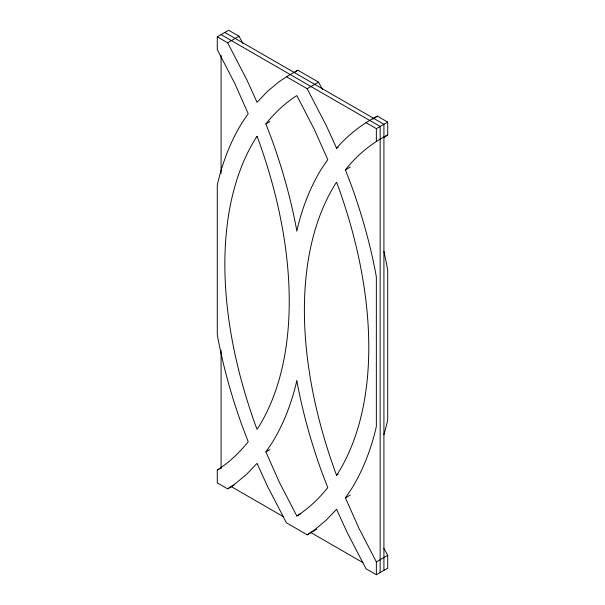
<?xml version="1.0" encoding="UTF-8"?>
<svg xmlns="http://www.w3.org/2000/svg" width="605" height="605" viewBox="0 0 605 605"><rect width="100%" height="100%" fill="white"/><g stroke="black" fill="none" stroke-linecap="round" stroke-linejoin="round"><path stroke-width="0.91" d="M265.882 451.927L272.031 442.905A398.672 230.172 60 0 0 296.185 383.404L296.821 380.356L297.456 384.137A398.672 230.172 60 0 0 321.61 471.529L327.759 487.653C318.979 498.58 308.686 508.457 296.821 515.982L279.419 482.389L265.882 451.927L269.936 449.583M336.584 475.25L338.157 472.944A377.24 217.8 60 0 0 338.157 186.348L336.584 182.234L335.019 184.533A377.24 217.8 60 0 0 335.019 471.136L336.584 475.25L338.21 474.312M227.624 488.878L235.148 483.864L246.742 474.131L257.049 463.354L267.357 486.034L286.475 522.856L307.159 534.797L314.691 529.783L326.276 520.05L336.584 509.274L346.899 531.954L366.017 568.783L376.355 574.75L376.355 561.901L358.954 528.309L345.417 497.847L351.565 488.825A398.672 230.172 60 0 0 375.72 429.323L376.355 426.275L376.355 277.128L375.72 273.347A398.672 230.172 60 0 0 351.565 185.947L345.417 169.831C356.829 155.341 371.258 143.302 387.722 134.945L387.722 122.089L377.376 116.122C361.843 124.086 348.049 135.059 336.584 148.21L326.276 125.53L307.159 88.701L286.475 76.759L278.95 81.773L267.357 91.514L257.049 102.29L246.742 79.603L227.624 42.781L217.278 36.807L217.278 49.663L234.679 83.248L248.216 113.71L242.068 122.732A398.672 230.172 60 0 0 217.913 182.234L217.278 185.281L217.278 334.436L217.913 338.218A398.672 230.172 60 0 0 242.068 425.61L248.216 441.726C239.436 452.653 229.144 462.53 217.278 470.055L217.278 482.911L227.624 488.878L234.112 485.127M265.882 123.912C274.662 112.984 284.955 103.107 296.821 95.582L314.222 129.175L327.759 159.637L321.61 168.651A398.672 230.172 60 0 0 297.456 228.153L296.821 231.208L296.185 227.42A398.672 230.172 60 0 0 272.031 140.027L265.882 123.912L269.936 121.567M294.832 72.207L297.841 70.203L318.525 82.144L322.51 89.396M372.861 119.132L377.376 116.122M384.145 137.32L387.722 134.945M217.278 36.807L228.645 30.25L238.983 36.217L242.968 43.477M227.624 42.781L238.983 36.217M286.475 76.759L297.841 70.203M307.159 88.701L318.525 82.144M336.584 148.21L338.21 147.272M366.017 122.686L376.355 128.653L387.722 122.089M345.417 169.831L350.287 167.018M217.278 470.055L221.339 467.71M296.821 515.982L300.874 513.637M345.417 497.847L350.287 495.034M307.159 534.797L316.899 529.178M376.355 561.901L387.722 555.337L383.857 548.311M376.355 574.75L387.722 568.193L387.722 555.337M224.848 32.443L383.925 124.282L383.925 570.379M221.075 34.621L380.152 126.46L380.152 572.557M230.86 486.367L283.072 516.511M310.811 532.529L363.015 562.673M376.355 128.653L376.355 141.502M221.075 55.41L221.075 173.552M221.075 350.295L221.075 468.429M383.941 251.499A398.672 230.172 60 0 1 387.087 266.782L387.722 270.564L387.722 419.719L387.087 422.766A398.672 230.172 60 0 1 383.873 434.64M257.049 136.314L255.484 138.613A377.24 217.8 60 0 0 255.484 425.217L257.049 429.323L258.615 427.024A377.24 217.8 60 0 0 258.615 140.428L257.049 136.314"/></g></svg>
